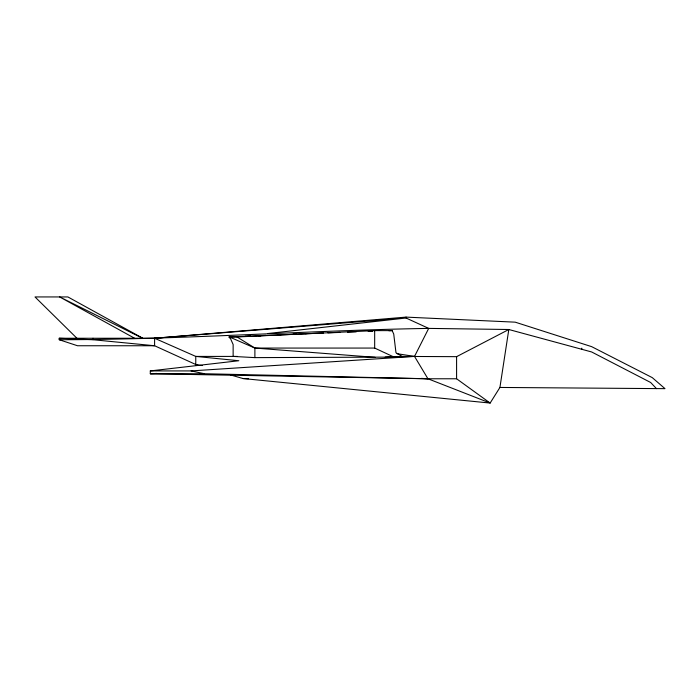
<?xml version="1.0" encoding="UTF-8"?>
<svg xmlns="http://www.w3.org/2000/svg" width="700" height="700" viewBox="0 0 700 700"><rect width="100%" height="100%" fill="white"/><g stroke="black" fill="none" stroke-linecap="round" stroke-linejoin="round"><path stroke-width="1.05" d="M197.864 365.453L154.595 345.748L77.507 345.748L59.211 339.727L59.211 338.257L154.595 338.257L195.764 356.414L238.822 360.736L150.308 370.921L150.308 373.739L427.936 378.77L456.593 378.77L490.14 403.06L499.923 387.45L508.812 329.507L591.666 351.969L650.659 382.489L656.495 388.658M237.02 336.963L374.675 330.619L392.158 330.619L393.733 334.075L395.981 352.748L402.071 356.414L385.219 357.131L254.888 357.621L254.888 348.066L237.02 336.963L228.699 336.963M499.923 387.45L665 388.658L652.278 377.632L591.666 346.658L515.209 322.166L406.044 317.109L406.044 318.01L428.697 328.396L508.812 329.507L456.593 356.668L399.884 356.414M581.814 349.3L581.822 348.154M230.396 374.885L242.987 378.534L490.14 403.06L427.936 378.77L414.523 356.414L428.697 328.396C305.48 330.461 182.455 339.631 59.211 339.727M258.895 336.376L260.951 335.72L323.54 332.99M267.855 333.533L406.044 318.01L154.595 338.257L154.595 345.748L93.013 339.727L59.211 338.257M154.595 338.257L406.044 317.109M150.308 370.921L191.082 370.921L414.523 356.414L397.058 353.692M156.782 373.424L150.308 373.739L204.505 373.739L427.936 378.77L421.4 378.385M245.053 336.254L250.504 336.017M262.5 335.493L265.773 335.352M277.76 334.836L281.033 334.688M293.029 334.171L296.293 334.031M305.016 333.646L307.195 333.55M260.951 335.72L229.416 336.963L254.888 348.066L375.104 357.332M327.898 332.841L339.876 332.421M347.498 332.159L356.213 331.861M368.2 331.45L372.549 331.301M388.894 330.733L392.158 330.619M385.219 357.131L414.523 356.414M254.888 348.066L374.675 348.066L393.977 357.053M237.457 356.414L195.764 356.414L195.764 364.849L202.23 365.54M242.987 378.534L248.43 378.726M254.888 357.621L233.135 356.414L233.144 344.549L230.037 337.531M195.764 364.849L197.951 364.98M191.082 370.921L204.505 373.739M142.59 338.257L59.649 296.94L134.584 338.257M142.817 338.257L67.891 296.94L35 296.94L76.93 338.257M229.276 337.453L230.44 338.433M93.013 338.257L93.013 339.727M456.593 356.668L456.593 378.77M374.675 330.619L374.675 348.066"/></g></svg>
